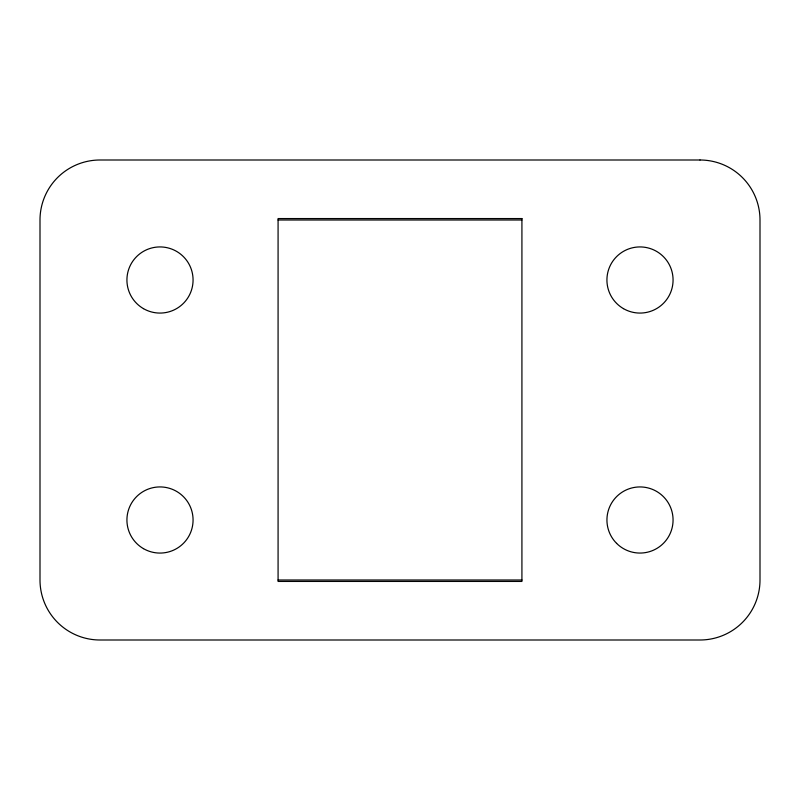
<?xml version="1.0" encoding="UTF-8"?>
<svg xmlns="http://www.w3.org/2000/svg" width="800" height="800" viewBox="0 0 800 800"><rect width="100%" height="100%" fill="white"/><g stroke="black" fill="none" stroke-linecap="round" stroke-linejoin="round"><path stroke-width="1.2" d="M278.08 220L521.92 220M278.08 580L521.92 580M700 160L100 160A60 60 0 0 0 40 220L40 580A60 60 0 0 0 100 640L700 640A60 60 0 0 0 760 580L760 220A60 60 0 0 0 700 160M521.92 218.56L278.08 218.56L278.08 581.44L521.92 581.44L521.92 218.56M143.46 308.64A33.07 33.07 0 0 0 193.07 280A33.07 33.07 0 0 0 143.46 251.36A33.07 33.07 0 0 0 143.46 308.64M616.62 543.38A33.07 33.07 0 0 0 671.94 528.56A33.07 33.07 0 0 0 631.44 488.06A33.07 33.07 0 0 0 616.62 543.38M623.46 308.64A33.07 33.07 0 0 0 673.07 280A33.07 33.07 0 0 0 623.46 251.36A33.07 33.07 0 0 0 623.46 308.64M143.46 548.64A33.07 33.07 0 0 0 193.07 520A33.07 33.07 0 0 0 143.46 491.36A33.07 33.07 0 0 0 143.46 548.64"/></g></svg>
